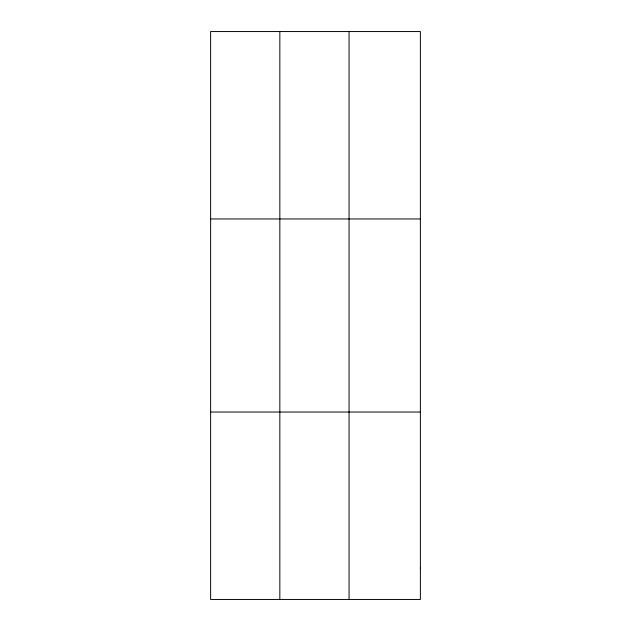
<?xml version="1.0" encoding="UTF-8"?>
<svg xmlns="http://www.w3.org/2000/svg" width="631" height="631" viewBox="0 0 631 631"><rect width="100%" height="100%" fill="white"/><g stroke="black" fill="none" stroke-linecap="round" stroke-linejoin="round"><path stroke-width="0.95" d="M279.841 31.55L279.841 599.45M349.061 31.55L349.061 599.45M210.62 218.957L420.38 218.957M210.62 412.043L420.38 412.043M420.38 568.215L420.38 599.45L210.62 599.45L210.62 31.55L420.38 31.55L420.38 568.215"/></g></svg>
